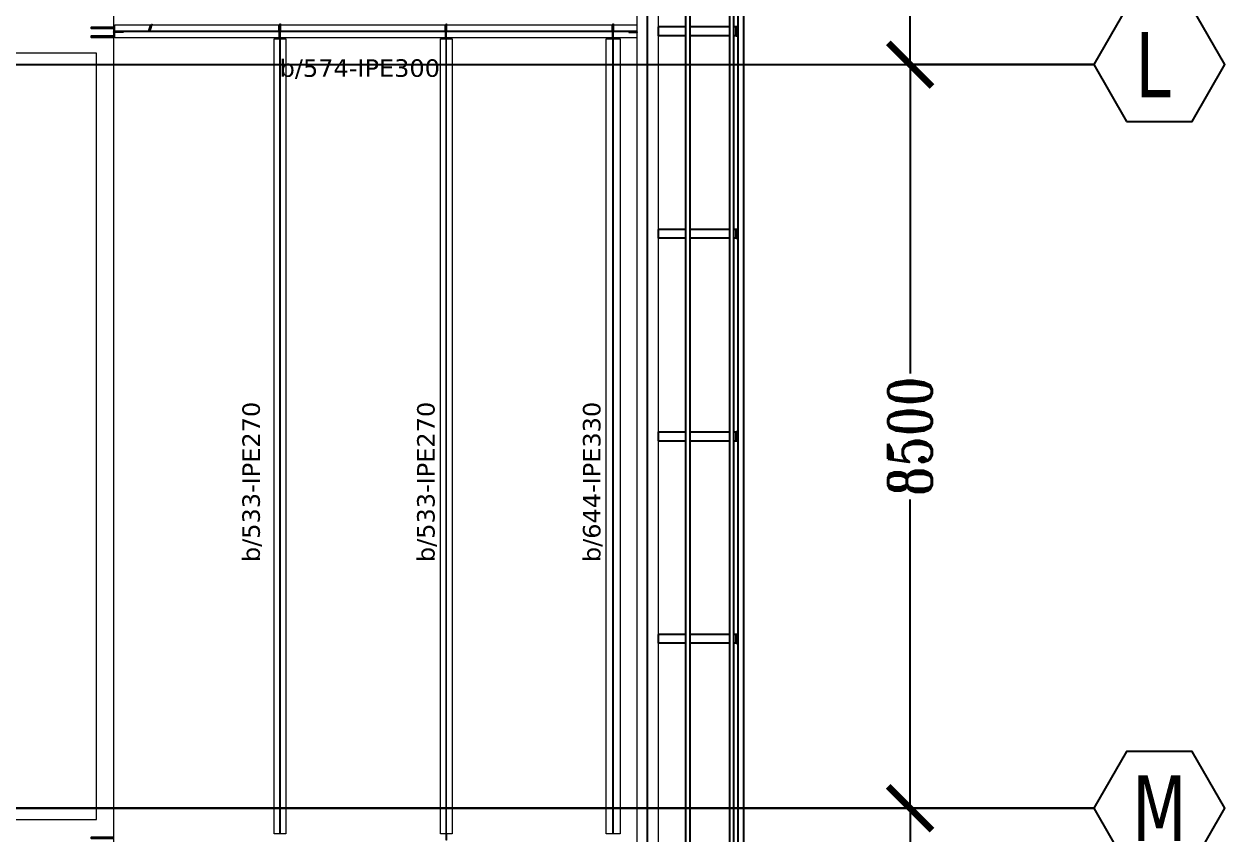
# Model space of a CAD drawing. Header units: millimetres. Extents: x -2452 to 78744, y -21906 to 33736.
# Drawn here: x 65020 to 78744, y 8205 to 17465 of the extents above; entities that cross this region are included whole.
import ezdxf
from ezdxf.enums import TextEntityAlignment as Align

# ---------------------------------------------------------------- set-up
doc = ezdxf.new("R2010")
doc.units = ezdxf.units.MM
doc.header["$LTSCALE"] = 0.9
for name, color, linetype, lineweight in [('0-3', 250, 'Continuous', 5), ('A_ALMA', 8, 'Continuous', 5), ('E_TEXTO', 3, 'Continuous', 9), ('E_VIGAS', 8, 'Continuous', 9), ('E_VIGAS-1', 5, 'Continuous', 25), ('E_VIGAS-2', 10, 'Continuous', 25), ('HCB-PLATINA', 4, 'Continuous', 15), ('HCB-VIGAS', 4, 'Continuous', 15), ('VIGAS_HCB', 4, 'Continuous', 15)]:
    doc.layers.add(name, color=color, linetype=linetype, lineweight=lineweight)
for name, color, linetype in [('COTAS', 8, 'Continuous'), ('HCB-ANCLAJE', 5, 'Continuous'), ('HCB-EJES', 1, 'Continuous'), ('HCB-ROTULOS', 2, 'Continuous')]:
    doc.layers.add(name, color=color, linetype=linetype)
doc.layers.get('0-3').off()
doc.styles.add('ROMANT', font='romant.shx', dxfattribs={"width": 0.8})
doc.styles.add('VERDANA', font='verdana.ttf')
doc.dimstyles.new('1.125', dxfattribs={"dimscale": 0, "dimtxt": 500, "dimasz": 500, "dimexe": 4, "dimexo": 4, "dimgap": 15, "dimtad": 0, "dimdec": 0, "dimzin": 4, "dimdsep": 46, "dimtxsty": 'ROMANT', "dimblk": 'ARCHTICK', "dimcen": -10, "dimclrd": 256, "dimclrt": 3, "dimadec": 0, "dimazin": 0, "dimtfac": 1, "dimtdec": 0, "dimtix": 1, "dimtmove": 0, "dimatfit": 0, "dimldrblk": 'OBLIQUE', "dimfxl": 0.05, "dimtolj": 1, "dimtzin": 0, "dimarcsym": 0})

# ---------------------------------------------------------------- blocks, each defined once
blk = doc.blocks.new('EST_SFM_VIGA-METALICA-SECCION-C - EST_SFM_VIGA-METALICA-UPN100-1529792-PLANTA DE PISO 14 N_E_ _56_55m')
at = {"layer": 'E_VIGAS-2'}
for p, q in [((13.831, 0.032), (-13.129, 0.032)), ((-13.047, -0.018), (13.749, -0.018))]:
    blk.add_line(p, q, dxfattribs=at)
blk = doc.blocks.new('EST_SFM_VIGA-METALICA-SECCION-C - EST_SFM_VIGA-METALICA-UPN100-1530878-PLANTA DE PISO 14 N_E_ _56_55m')
at = {"layer": 'E_VIGAS-2'}
for p, q in [((14.54, 0.018), (-14.294, 0.018)), ((-14.294, -0.032), (14.54, -0.032))]:
    blk.add_line(p, q, dxfattribs=at)
blk = doc.blocks.new('EST_SFM_VIGA-METALICA-SECCION-C - EST_SFM_VIGA-METALICA-UPN160-1529890-PLANTA DE PISO 14 N_E_ _56_55m')
at = {"layer": 'E_VIGAS-1'}
for p, q in [((14.442, 0.018), (-14.49, 0.018)), ((-14.485, -0.047), (14.437, -0.047))]:
    blk.add_line(p, q, dxfattribs=at)
blk = doc.blocks.new('DCTIB_CNI_EST_MOD-1A-FAC_0001_rvt-2-PLANTA DE PISO 14 N_E_ _56_55m')
at = {"layer": 'E_VIGAS-1'}
for p, q in [((-6.038, 157.993), (-6.038, 158.093)), ((-5.727, 158.093), (-6.038, 158.093)), ((-5.727, 157.993), (-6.038, 157.993)), ((-5.227, 158.093), (-5.677, 158.093)), ((-5.227, 157.993), (-5.677, 157.993)), ((-5.149, 158.093), (-5.177, 158.093)), ((-5.149, 157.993), (-5.177, 157.993)), ((-5.149, 158.093), (-5.149, 157.993)), ((-5.149, 157.993), (-5.149, 158.093)), ((-5.149, 158.093), (-5.148, 158.093)), ((-5.148, 157.993), (-5.149, 157.993)), ((-5.148, 158.093), (-5.148, 158.055)), ((-5.129, 158.093), (-5.148, 158.093)), ((-5.148, 158.045), (-5.143, 158.045)), ((-5.143, 158.045), (-5.148, 158.045)), ((-5.148, 158.045), (-5.143, 158.045)), ((-5.143, 158.04), (-5.148, 158.04)), ((-5.143, 158.04), (-5.148, 158.04)), ((-5.148, 158.04), (-5.143, 158.04)), ((-5.148, 158.03), (-5.148, 157.993)), ((-5.148, 157.993), (-5.129, 157.993)), ((-5.143, 158.045), (-5.129, 158.045)), ((-5.129, 158.04), (-5.143, 158.04)), ((-6.037, 155.678), (-6.037, 155.778)), ((-5.727, 155.778), (-6.037, 155.778)), ((-5.227, 155.778), (-5.677, 155.778)), ((-5.149, 155.778), (-5.177, 155.778)), ((-5.149, 155.778), (-5.149, 155.678)), ((-5.149, 155.678), (-5.149, 155.778)), ((-5.149, 155.778), (-5.148, 155.778)), ((-5.148, 155.778), (-5.148, 155.741)), ((-5.129, 155.778), (-5.148, 155.778)), ((-5.727, 155.678), (-6.037, 155.678)), ((-5.227, 155.678), (-5.677, 155.678)), ((-5.149, 155.678), (-5.177, 155.678)), ((-5.148, 155.678), (-5.149, 155.678)), ((-5.148, 155.731), (-5.143, 155.731)), ((-5.143, 155.731), (-5.148, 155.731)), ((-5.148, 155.731), (-5.143, 155.731)), ((-5.143, 155.725), (-5.148, 155.725)), ((-5.143, 155.725), (-5.148, 155.725)), ((-5.148, 155.725), (-5.143, 155.725)), ((-5.148, 155.716), (-5.148, 155.678)), ((-5.148, 155.678), (-5.129, 155.678)), ((-5.143, 155.731), (-5.129, 155.731)), ((-5.129, 155.725), (-5.143, 155.725)), ((-6.037, 153.364), (-6.037, 153.464)), ((-6.037, 153.464), (-5.727, 153.464)), ((-5.677, 153.464), (-5.227, 153.464)), ((-5.177, 153.464), (-5.149, 153.464)), ((-5.149, 153.464), (-5.149, 153.364)), ((-5.149, 153.464), (-5.148, 153.464)), ((-5.149, 153.364), (-5.149, 153.464)), ((-5.129, 153.464), (-5.148, 153.464)), ((-5.148, 153.464), (-5.148, 153.426)), ((-6.037, 153.364), (-5.727, 153.364)), ((-5.677, 153.364), (-5.227, 153.364)), ((-5.177, 153.364), (-5.149, 153.364)), ((-5.148, 153.364), (-5.149, 153.364)), ((-5.148, 153.417), (-5.143, 153.417)), ((-5.143, 153.417), (-5.148, 153.417)), ((-5.148, 153.417), (-5.143, 153.417)), ((-5.143, 153.411), (-5.148, 153.411)), ((-5.143, 153.411), (-5.148, 153.411)), ((-5.148, 153.411), (-5.143, 153.411)), ((-5.148, 153.401), (-5.148, 153.364)), ((-5.148, 153.364), (-5.129, 153.364)), ((-5.143, 153.417), (-5.129, 153.417)), ((-5.129, 153.411), (-5.143, 153.411)), ((-6.037, 151.049), (-6.037, 151.149)), ((-5.727, 151.149), (-6.037, 151.149)), ((-5.227, 151.149), (-5.677, 151.149)), ((-5.149, 151.149), (-5.177, 151.149)), ((-5.149, 151.149), (-5.149, 151.049)), ((-5.149, 151.049), (-5.149, 151.149)), ((-5.149, 151.149), (-5.148, 151.149)), ((-5.148, 151.149), (-5.148, 151.112)), ((-5.129, 151.149), (-5.148, 151.149)), ((-5.148, 151.102), (-5.143, 151.102)), ((-5.143, 151.102), (-5.148, 151.102)), ((-5.148, 151.102), (-5.143, 151.102)), ((-5.143, 151.102), (-5.129, 151.102)), ((-5.727, 151.049), (-6.037, 151.049)), ((-5.227, 151.049), (-5.677, 151.049)), ((-5.149, 151.049), (-5.177, 151.049)), ((-5.148, 151.049), (-5.149, 151.049)), ((-5.143, 151.097), (-5.148, 151.097)), ((-5.143, 151.097), (-5.148, 151.097)), ((-5.148, 151.097), (-5.143, 151.097)), ((-5.148, 151.087), (-5.148, 151.049)), ((-5.148, 151.049), (-5.129, 151.049)), ((-5.129, 151.097), (-5.143, 151.097))]:
    blk.add_line(p, q, dxfattribs=at)
for points, knots in [([(-5.148, 158.055), (-5.148, 158.054), (-5.148, 158.053), (-5.147, 158.051), (-5.147, 158.049), (-5.146, 158.047), (-5.145, 158.046), (-5.143, 158.045), (-5.143, 158.045)], [0, 0, 0, 0, 0.142857, 0.285714, 0.428571, 0.571429, 0.785714, 1, 1, 1, 1]), ([(-5.143, 158.04), (-5.143, 158.04), (-5.144, 158.04), (-5.145, 158.039), (-5.146, 158.038), (-5.147, 158.037), (-5.147, 158.035), (-5.147, 158.034), (-5.148, 158.033), (-5.148, 158.031), (-5.148, 158.03)], [0, 0, 0, 0, 0.142857, 0.285714, 0.428571, 0.571429, 0.678571, 0.732143, 0.785714, 1, 1, 1, 1]), ([(-5.148, 155.741), (-5.148, 155.74), (-5.148, 155.738), (-5.147, 155.736), (-5.147, 155.734), (-5.146, 155.732), (-5.145, 155.731), (-5.143, 155.731), (-5.143, 155.731)], [0, 0, 0, 0, 0.142857, 0.285714, 0.428571, 0.571429, 0.785714, 1, 1, 1, 1]), ([(-5.143, 155.725), (-5.143, 155.725), (-5.144, 155.725), (-5.145, 155.725), (-5.146, 155.724), (-5.147, 155.722), (-5.147, 155.721), (-5.147, 155.72), (-5.148, 155.718), (-5.148, 155.717), (-5.148, 155.716)], [0, 0, 0, 0, 0.142857, 0.285714, 0.428571, 0.571429, 0.678571, 0.732143, 0.785714, 1, 1, 1, 1]), ([(-5.148, 153.426), (-5.148, 153.426), (-5.148, 153.424), (-5.147, 153.422), (-5.147, 153.42), (-5.146, 153.418), (-5.145, 153.417), (-5.143, 153.417), (-5.143, 153.417)], [0, 0, 0, 0, 0.142857, 0.285714, 0.428571, 0.571429, 0.785714, 1, 1, 1, 1]), ([(-5.143, 153.411), (-5.143, 153.411), (-5.144, 153.411), (-5.145, 153.41), (-5.146, 153.409), (-5.147, 153.408), (-5.147, 153.406), (-5.147, 153.405), (-5.148, 153.404), (-5.148, 153.402), (-5.148, 153.401)], [0, 0, 0, 0, 0.142857, 0.285714, 0.428571, 0.571429, 0.678571, 0.732143, 0.785714, 1, 1, 1, 1]), ([(-5.148, 151.112), (-5.148, 151.111), (-5.148, 151.11), (-5.147, 151.107), (-5.147, 151.105), (-5.146, 151.104), (-5.145, 151.102), (-5.143, 151.102), (-5.143, 151.102)], [0, 0, 0, 0, 0.142857, 0.285714, 0.428571, 0.571429, 0.785714, 1, 1, 1, 1]), ([(-5.143, 151.097), (-5.143, 151.097), (-5.144, 151.096), (-5.145, 151.096), (-5.146, 151.095), (-5.147, 151.093), (-5.147, 151.092), (-5.147, 151.091), (-5.148, 151.089), (-5.148, 151.088), (-5.148, 151.087)], [0, 0, 0, 0, 0.142857, 0.285714, 0.428571, 0.571429, 0.678571, 0.732143, 0.785714, 1, 1, 1, 1])]:
    blk.add_open_spline(points, degree=3, knots=knots, dxfattribs=at)
for name, p, rotation in [('EST_SFM_VIGA-METALICA-SECCION-C - EST_SFM_VIGA-METALICA-UPN160-1529890-PLANTA DE PISO 14 N_E_ _56_55m', (-5.082, 153.388), 269.9999999999999), ('EST_SFM_VIGA-METALICA-SECCION-C - EST_SFM_VIGA-METALICA-UPN100-1530878-PLANTA DE PISO 14 N_E_ _56_55m', (-5.195, 153.535), 270), ('EST_SFM_VIGA-METALICA-SECCION-C - EST_SFM_VIGA-METALICA-UPN100-1529792-PLANTA DE PISO 14 N_E_ _56_55m', (-5.709, 153.763), 270.0000000000001)]:
    blk.add_blockref(name, p, dxfattribs=dict(at, rotation=rotation))
blk = doc.blocks.new('CX-CONC')
at = {"layer": 'HCB-ANCLAJE'}
for points in [[(-50, -8), (-46, -6), (-42, -8), (-40, -8), (-38, -14), (-38, -52), (-38, -256), (-54, -256), (-54, -52), (-54, -14), (-52, -8)], [(50, -8), (54, -6), (58, -8), (60, -8), (62, -14), (62, -52), (62, -256), (46, -256), (46, -52), (46, -14), (48, -8)]]:
    blk.add_lwpolyline(points, close=True, dxfattribs=at)
at = {"layer": 'HCB-PLATINA'}
blk.add_lwpolyline([(-100, -6), (100, -6), (100, 0), (-100, 0)], close=True, dxfattribs=at)
blk = doc.blocks.new('_ArchTick')
at = {"color": 0, "linetype": 'ByBlock', "const_width": 0.15}
blk.add_lwpolyline([(-0.5, -0.5), (0.5, 0.5)], dxfattribs=at)
blk = doc.blocks.new('*D97')
at = {"layer": 'COTAS', "color": 0, "lineweight": -2, "transparency": 16777216}
for p, q in [((77240, 25500), (75142, 25500)), ((77240, 17000), (75142, 17000))]:
    blk.add_line(p, q, dxfattribs=at)
at = {"layer": 'COTAS', "lineweight": -2, "transparency": 16777216}
for p, q in [((75146, 25500), (75146, 21970)), ((75146, 17000), (75146, 20530))]:
    blk.add_line(p, q, dxfattribs=at)
at = {"layer": 'Defpoints', "color": 0, "transparency": 16777216}
for p in [(75146, 25500), (77244, 25500), (77244, 17000)]:
    blk.add_point(p, dxfattribs=at)
at = {"layer": 'COTAS', "lineweight": -2, "transparency": 16777216, "xscale": 500, "yscale": 500, "zscale": 500}
for p, rotation in [((75146, 25500), 90), ((75146, 17000), 270)]:
    blk.add_blockref('_ArchTick', p, dxfattribs=dict(at, rotation=rotation))
at = {"layer": 'COTAS', "color": 3, "transparency": 16777216, "insert": (75146, 21250), "char_height": 500, "attachment_point": 5, "rotation": 90, "style": 'ROMANT'}
blk.add_mtext('\\A1;8500', dxfattribs=at)
blk = doc.blocks.new('_Oblique')
at = {"color": 0, "linetype": 'ByBlock', "lineweight": -2}
blk.add_line((-0.5, -0.5), (0.5, 0.5), dxfattribs=at)
blk = doc.blocks.new('*D98')
at = {"layer": 'COTAS', "color": 0, "lineweight": -2, "transparency": 16777216}
for p, q in [((77240, 17000), (75142, 17000)), ((77240, 8500), (75142, 8500))]:
    blk.add_line(p, q, dxfattribs=at)
at = {"layer": 'COTAS', "lineweight": -2, "transparency": 16777216}
for p, q in [((75146, 17000), (75146, 13470)), ((75146, 8500), (75146, 12030))]:
    blk.add_line(p, q, dxfattribs=at)
at = {"layer": 'Defpoints', "color": 0, "transparency": 16777216}
for p in [(77244, 17000), (75146, 8500), (77244, 8500)]:
    blk.add_point(p, dxfattribs=at)
at = {"layer": 'COTAS', "lineweight": -2, "transparency": 16777216, "xscale": 500, "yscale": 500, "zscale": 500}
for p, rotation in [((75146, 17000), 90), ((75146, 8500), 270)]:
    blk.add_blockref('_ArchTick', p, dxfattribs=dict(at, rotation=rotation))
at = {"layer": 'COTAS', "color": 3, "transparency": 16777216, "insert": (75146, 12750), "char_height": 500, "attachment_point": 5, "rotation": 90, "style": 'ROMANT'}
blk.add_mtext('\\A1;8500', dxfattribs=at)
blk = doc.blocks.new('*D99')
at = {"layer": 'COTAS', "color": 0, "lineweight": -2, "transparency": 16777216}
for p, q in [((77240, 8500), (75142, 8500)), ((77240, 0), (75142, 0))]:
    blk.add_line(p, q, dxfattribs=at)
at = {"layer": 'COTAS', "lineweight": -2, "transparency": 16777216}
for p, q in [((75146, 8500), (75146, 4970)), ((75146, 0), (75146, 3530))]:
    blk.add_line(p, q, dxfattribs=at)
at = {"layer": 'Defpoints', "color": 0, "transparency": 16777216}
for p in [(75146, 8500), (77244, 8500), (77244, 0)]:
    blk.add_point(p, dxfattribs=at)
at = {"layer": 'COTAS', "lineweight": -2, "transparency": 16777216, "xscale": 500, "yscale": 500, "zscale": 500}
for p, rotation in [((75146, 8500), 90), ((75146, 0), 270)]:
    blk.add_blockref('_ArchTick', p, dxfattribs=dict(at, rotation=rotation))
at = {"layer": 'COTAS', "color": 3, "transparency": 16777216, "insert": (75146, 4250), "char_height": 500, "attachment_point": 5, "rotation": 90, "style": 'ROMANT'}
blk.add_mtext('\\A1;8500', dxfattribs=at)

msp = doc.modelspace()

# ---------------------------------------------------------------- linework, layer by layer
msp.add_lwpolyline([(66157.4, 17370.7), (66047.4, 17370.7), (66047.4, 17376.7), (66157.4, 17376.7)], close=True)
at = {"layer": 'A_ALMA'}
for p, q in [((72022.2, 17383.8), (66067.4, 17383.8)), ((72012.2, 17376.7), (66067.4, 17376.7)), ((67943.1, 8205.2), (67943.1, 17295.2)), ((67949.7, 8205.2), (67949.7, 17295.2)), ((69843.1, 8205.2), (69843.1, 17295.2)), ((69849.7, 8205.2), (69849.7, 17295.2)), ((71750.3, 8207.7), (71750.3, 17295.3)), ((71757.8, 8207.7), (71757.8, 17295.3))]:
    msp.add_line(p, q, dxfattribs=at)
at = {"layer": 'E_VIGAS'}
for points in [[(10247.2, 26595.9), (10247.2, -1095.9), (66047.4, -1095.8), (66047.4, 26595.9)], [(72022.2, 235), (72272.2, 235), (72272.2, 25265), (72022.2, 25265)], [(64047.4, 17132.6), (64047.4, 8370.2), (65847.4, 8370.2), (65847.4, 17132.6)]]:
    msp.add_lwpolyline(points, close=True, dxfattribs=at)
at = {"layer": 'HCB-EJES'}
for p, q in [((72146.2, -5780.2), (72146.2, 31280.5)), ((-952.1, 17000), (77244.5, 17000))]:
    msp.add_line(p, q, dxfattribs=at)
msp.add_lwpolyline([(77244.5, 8500), (-952.1, 8500), (77244.5, 8500)], dxfattribs=at)
at = {"layer": 'HCB-ROTULOS'}
for points in [[(77619.5, 16350.5), (78369.5, 16350.5), (78744.5, 17000), (78369.5, 17649.5), (77619.5, 17649.5), (77244.5, 17000)], [(77619.5, 7850.5), (78369.5, 7850.5), (78744.5, 8500), (78369.5, 9149.5), (77619.5, 9149.5), (77244.5, 8500)]]:
    msp.add_lwpolyline(points, close=True, dxfattribs=at)
at = {"layer": 'HCB-VIGAS'}
for points in [[(66453, 17383.8), (66443.5, 17386.7), (66464.4, 17455), (66474, 17452.1)], [(66477.9, 17464.7), (66484.2, 17462.7), (66462.3, 17391.4), (66456, 17393.3)], [(67943.1, 17383.8), (67933.1, 17383.8), (67933.1, 17455.2), (67943.1, 17455.2)], [(67943.1, 17465.2), (67949.7, 17465.2), (67949.7, 17393.8), (67943.1, 17393.8)], [(69843.1, 17383.8), (69833.1, 17383.8), (69833.1, 17455.2), (69843.1, 17455.2)], [(69843.1, 17465.2), (69849.7, 17465.2), (69849.7, 17393.8), (69843.1, 17393.8)], [(71750.3, 17383.8), (71740.3, 17383.8), (71740.3, 17455.3), (71750.3, 17455.3)], [(71750.3, 17465.3), (71756.9, 17465.3), (71756.9, 17393.8), (71750.3, 17393.8)], [(67943.1, 17376.7), (67933.1, 17376.7), (67933.1, 17305.2), (67943.1, 17305.2)], [(67943.1, 17295.2), (67949.7, 17295.2), (67949.7, 17366.7), (67943.1, 17366.7)], [(69843.1, 17376.7), (69833.1, 17376.7), (69833.1, 17305.2), (69843.1, 17305.2)], [(69843.1, 17295.2), (69849.7, 17295.2), (69849.7, 17366.7), (69843.1, 17366.7)], [(71750.3, 17376.7), (71740.3, 17376.7), (71740.3, 17305.2), (71750.3, 17305.2)], [(71750.3, 17295.3), (71757.8, 17295.2), (71757.8, 17366.7), (71750.3, 17366.7)], [(71932.2, 17366.7), (72032.2, 17366.7), (72032.2, 17376.7), (71932.2, 17376.7)], [(69843.1, 8205.6), (69849.7, 8205.6), (69849.7, 8133.8), (69843.1, 8133.8)]]:
    msp.add_lwpolyline(points, close=True, dxfattribs=at)
at = {"layer": 'VIGAS_HCB'}
for points in [[(66057.4, 17455.2), (72022.2, 17455.2), (72022.2, 17305.2), (66057.4, 17305.2)], [(67878.9, 17295.2), (68013.9, 17295.2), (68013.9, 8205.2), (67878.9, 8205.2)], [(69778.9, 17295.2), (69913.9, 17295.2), (69913.9, 8205.2), (69778.9, 8205.2)], [(71834, 8205.2), (71674, 8205.2), (71674, 17295.2), (71834, 17295.2)]]:
    msp.add_lwpolyline(points, close=True, dxfattribs=at)

# ---------------------------------------------------------------- block references
at = {"rotation": 270}
for p in [(66047.4, 17373.9), (66047.4, 8113.9)]:
    msp.add_blockref('CX-CONC', p, dxfattribs=at)
at = {"layer": '0-3', "xscale": 1000.000000000014, "yscale": 1000.000000000014, "zscale": 1000.000000000014}
msp.add_blockref('DCTIB_CNI_EST_MOD-1A-FAC_0001_rvt-2-PLANTA DE PISO 14 N_E_ _56_55m', (78308.3, -140662.4), dxfattribs=at)

# ---------------------------------------------------------------- texts
at = {"layer": 'E_TEXTO', "insert": (67941.3, 17061.2), "char_height": 200, "width": 1206.139, "attachment_point": 1, "style": 'VERDANA'}
msp.add_mtext('b/574-IPE300', dxfattribs=at)
at = {"layer": 'E_TEXTO', "char_height": 200, "width": 1206.139, "attachment_point": 1, "rotation": 90, "style": 'VERDANA'}
for s, insert in [('b/533-IPE270', (67515.5, 11313.4)), ('b/533-IPE270', (69512.5, 11313.4)), ('b/644-IPE330', (71407.7, 11313.4))]:
    msp.add_mtext(s, dxfattribs=dict(at, insert=insert))
at = {"layer": 'HCB-ROTULOS', "color": 4, "style": 'VERDANA', "width": 0.7}
for s, p in [('L', (77924, 17000)), ('M', (77994.5, 8500))]:
    msp.add_text(s, height=750, dxfattribs=at).set_placement(p, align=Align.MIDDLE_CENTER)

# ---------------------------------------------------------------- dimensions: what is measured, and where the dimension line sits
at = {"layer": 'COTAS'}
for base, p1, p2, angle, picture, middle in [((75146.2, 25500), (77244.5, 17000), (77244.5, 25500), 270, '*D97', (75146.2, 21250)), ((75146.2, 8500), (77244.5, 17000), (77244.5, 8500), 90, '*D98', (75146.2, 12750)), ((75146.2, 8500), (77244.5, 0), (77244.5, 8500), 270, '*D99', (75146.2, 4250))]:
    dim = msp.add_linear_dim(base=base, p1=p1, p2=p2, angle=angle, dimstyle='1.125', override={"dimscale": 1}, dxfattribs=at)
    dim.commit()
    dim.dimension.update_dxf_attribs({"geometry": picture, "text_midpoint": middle})

doc.saveas('drawing.dxf')
